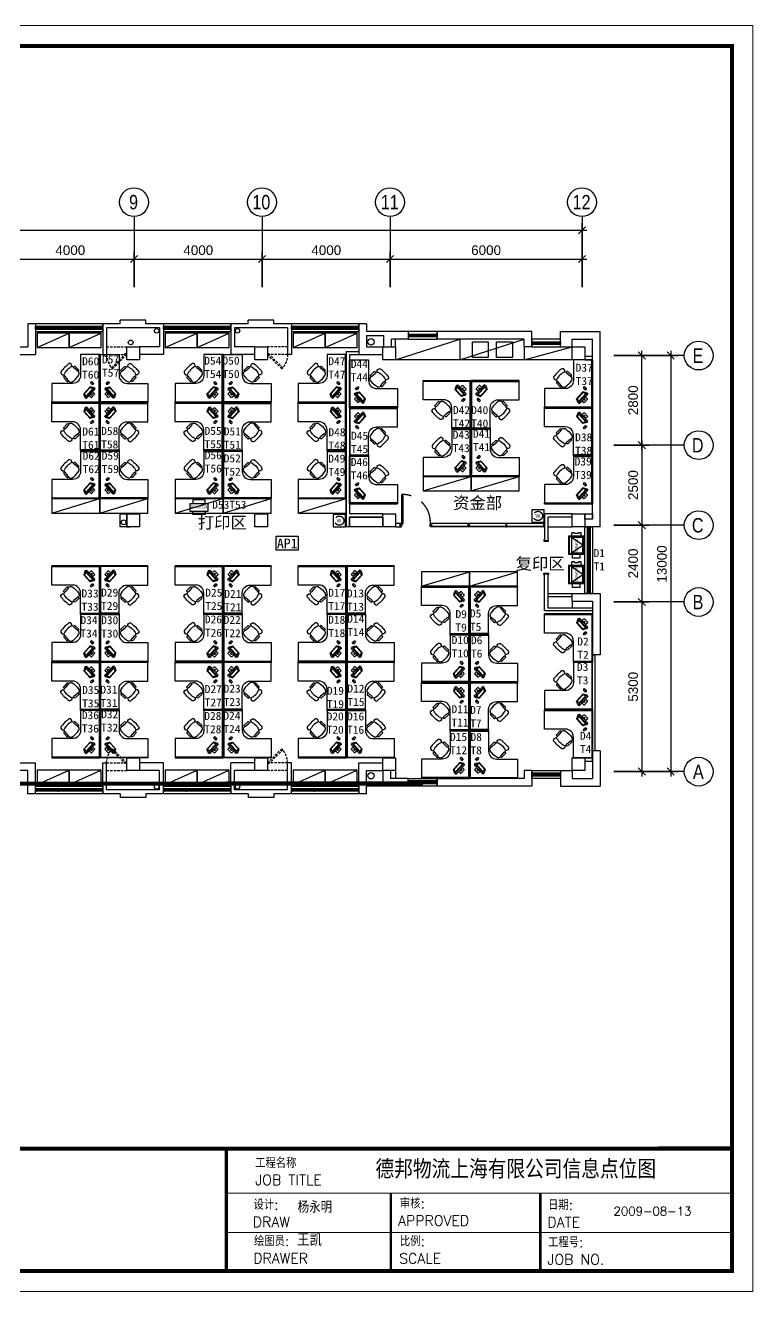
# Model space of a CAD drawing. Header units: millimetres. Extents: x 526420 to 928802, y 401925 to 509768.
# Drawn here: x 770379 to 793109, y 403321 to 442890 of the extents above; entities that cross this region are included whole.
import ezdxf
from ezdxf.enums import TextEntityAlignment as Align

# ---------------------------------------------------------------- set-up
doc = ezdxf.new("R2010")
doc.units = ezdxf.units.MM
doc.header["$LTSCALE"] = 3000
doc.header["$MEASUREMENT"] = 0
for name, pattern in [('CENTER', [2, 1.25, -0.25, 0.25, -0.25]), ('DASH', [0.35, 0.25, -0.1]), ('DASHED', [0.75, 0.5, -0.25]), ('DASHED2', [0.375, 0.25, -0.125]), ('HIDDEN', [0.375, 0.25, -0.125])]:
    doc.linetypes.add(name, pattern=pattern)
doc.layers.get('0').update_dxf_attribs({"linetype": 'CONTINUOUS'})
for name, color, linetype in [('A', 7, 'CONTINUOUS'), ('D-GJG', 7, 'CONTINUOUS'), ('D-WALL', 7, 'CONTINUOUS'), ('D-WINDOW', 7, 'CONTINUOUS'), ('P-DOOR', 7, 'CONTINUOUS'), ('P-FURNI-A', 7, 'CONTINUOUS'), ('P-FURNI-I', 7, 'CONTINUOUS'), ('P-TEXT', 7, 'CONTINUOUS'), ('P-WALL', 7, 'CONTINUOUS'), ('环控', 3, 'CONTINUOUS'), ('窗台线', 7, 'CONTINUOUS')]:
    doc.layers.add(name, color=color, linetype=linetype)
doc.styles.add('Arial', font='ARIAL.TTF')
doc.styles.get("Standard").update_dxf_attribs({"font": 'romans.shx', "width": 0.65, "bigfont": 'hzfs1.shx'})
doc.styles.add('TITLE', font='ARIAL.TTF')

# ---------------------------------------------------------------- blocks, each defined once
blk = doc.blocks.new('管道门')
at = {"layer": 'P-DOOR', "color": 8, "linetype": 'DASHED', "ltscale": 0.05}
for p, q in [((14040, 31492), (14670, 31492)), ((14040, 31252), (14670, 31252))]:
    blk.add_line(p, q, dxfattribs=at)
blk.add_lwpolyline([(14225, 30807), (14670, 31252), (14639, 31284), (14193, 30838)], close=True, dxfattribs=at)
blk.add_arc((14820, 31305), 782, 183.8755, 216.648, dxfattribs=at)
blk = doc.blocks.new('01')
at = {"layer": 'P-FURNI-I'}
for p, q in [((432934, 369923), (432939, 369761)), ((432977, 369943), (432978, 369937)), ((432977, 369943), (432978, 369937)), ((432986, 369927), (432999, 369766)), ((433392, 369927), (433379, 369766)), ((433401, 369943), (433400, 369937)), ((433443, 369923), (433439, 369761))]:
    blk.add_line(p, q, dxfattribs=at)
for centre, radius, start, end in [((433065, 369951), 88.6, 106.1087, 185), ((433189, 369430), 624, 76.275, 103.725), ((433312, 369951), 88.6, 355, 73.8913), ((432961, 369914), 27.9, 26.0431, 161.2838), ((432968, 369773), 31.7, 202.1564, 347.1337), ((433049, 369631), 76.4, 120.3927, 239.6073), ((433165, 369775), 177, 188.0952, 206.382), ((433189, 370167), 503, 249.209, 290.791), ((433329, 369631), 76.4, 300.3927, 59.6073), ((433210, 369775), 177, 333.7878, 352.6653), ((433410, 369773), 31.7, 192.8663, 337.8436), ((433417, 369914), 27.9, 18.7162, 153.9569), ((433189, 370937), 1384, 262.5907, 277.4093)]:
    blk.add_arc(centre, radius, start, end, dxfattribs=at)
blk = doc.blocks.new('fgh')
at = {"layer": 'P-FURNI-I', "color": 8}
for p, q in [((2881731, 1539677), (2881748, 1539717)), ((2881731, 1539677), (2882152, 1539677)), ((2881731, 1539677), (2881793, 1539557)), ((2881748, 1539717), (2882135, 1539717)), ((2881775, 1539657), (2882108, 1539657)), ((2881775, 1539657), (2881820, 1539569)), ((2882108, 1539657), (2882063, 1539569)), ((2882152, 1539677), (2882090, 1539557)), ((2882151, 1539677), (2882135, 1539717)), ((2881793, 1539557), (2882090, 1539557)), ((2881820, 1539569), (2882063, 1539569))]:
    blk.add_line(p, q, dxfattribs=at)
at = {"layer": 'P-FURNI-I', "color": 8, "linetype": 'ByBlock'}
for p, q in [((2881861, 1539717), (2881861, 1539805)), ((2881871, 1539815), (2882011, 1539815)), ((2881921, 1539717), (2881921, 1539766)), ((2881921, 1539766), (2881961, 1539766)), ((2881961, 1539717), (2881961, 1539766)), ((2882021, 1539717), (2882021, 1539805)), ((2881640, 1539536), (2881644, 1539564)), ((2881640, 1539536), (2881640, 1539516)), ((2881641, 1539504), (2881647, 1539481)), ((2881686, 1539573), (2881653, 1539573)), ((2881670, 1539573), (2881670, 1539533)), ((2881698, 1539504), (2881692, 1539481)), ((2881700, 1539536), (2881696, 1539564)), ((2881700, 1539536), (2881700, 1539516))]:
    blk.add_line(p, q, dxfattribs=at)
for centre, radius, start, end in [((2881871, 1539805), 10, 90, 180), ((2882011, 1539805), 10, 0, 90), ((2881670, 1539666), 133, 256.9768, 283.0232), ((2881690, 1539516), 50, 180, 194.3434), ((2881653, 1539563), 10, 90, 171.897), ((2881657, 1539483), 10, 194.3434, 270), ((2881670, 1539560), 88, 261.6292, 278.3708), ((2881682, 1539483), 10, 270, 345.6566), ((2881686, 1539563), 10, 8.103, 90), ((2881650, 1539516), 50, 345.6566, 0)]:
    blk.add_arc(centre, radius, start, end, dxfattribs=at)
blk = doc.blocks.new('A$C5CE27DA8')
at = {"layer": 'P-FURNI-I'}
for points in [[(1500, 6000), (1500, 4500), (900, 4500), (900, 5150, 0.414213), (650, 5400), (0, 5400), (0, 6000), (1500, 6000)], [(1500, 3000), (1500, 4500), (900, 4500), (900, 3850, -0.414213), (650, 3600), (0, 3600), (0, 3000), (1500, 3000)]]:
    blk.add_lwpolyline(points, format="xyb", close=True, dxfattribs=at)
at = {"layer": 'P-FURNI-I', "color": 8}
for points in [[(0, 6000), (0, 5975), (1500, 5975), (1500, 6000)], [(1475, 3000), (1500, 3000), (1500, 6000), (1475, 6000)], [(900, 4475), (900, 4525), (1475, 4525), (1475, 4475)], [(0, 3025), (0, 3000), (1500, 3000), (1500, 3025)]]:
    blk.add_lwpolyline(points, close=True, dxfattribs=at)
at = {"layer": 'P-FURNI-I', "color": 8, "xscale": -1, "rotation": 312.5296455919008}
blk.add_blockref('fgh', (814667, -3158865), dxfattribs=at)
at = {"layer": 'P-FURNI-I', "color": 6, "extrusion": (0, 0, -1), "zscale": -1, "rotation": 44.99999999999079}
blk.add_blockref('01', (-45398, -562724), dxfattribs=at)
at = {"layer": 'P-FURNI-I', "color": 6, "extrusion": (0, 0, -1), "xscale": -1, "zscale": -1, "rotation": 134.9999999999998}
blk.add_blockref('01', (-45398, 571724), dxfattribs=at)
at = {"layer": 'P-FURNI-I', "color": 8, "rotation": 227.4703544080915}
blk.add_blockref('fgh', (814667, 3167865), dxfattribs=at)
blk = doc.blocks.new('A$C05365A02')
at = {"layer": 'P-FURNI-I'}
blk.add_lwpolyline([(0, 0), (0, 1500), (600, 1500), (600, 850, 0.414213), (850, 600), (1500, 600), (1500, 0), (0, 0)], format="xyb", close=True, dxfattribs=at)
at = {"layer": 'P-FURNI-I', "color": 8}
for points in [[(25, 1500), (0, 1500), (0, 0), (25, 0)], [(1500, 0), (1500, 25), (0, 25), (0, 0)]]:
    blk.add_lwpolyline(points, close=True, dxfattribs=at)
at = {"layer": 'P-FURNI-I', "color": 6, "extrusion": (0, 0, -1), "zscale": -1, "rotation": 225}
blk.add_blockref('01', (43898, 568724), dxfattribs=at)
at = {"layer": 'P-FURNI-I', "color": 8, "xscale": -1, "rotation": 132.5296455918483}
blk.add_blockref('fgh', (-813167, 3164865), dxfattribs=at)
blk = doc.blocks.new('1000')
at = {"layer": 'P-FURNI-I', "ltscale": 100}
blk.add_line((28802, 29151), (29802, 29601), dxfattribs=at)
blk.add_lwpolyline([(28802, 29151), (29802, 29151), (29802, 29601), (28802, 29601)], close=True, dxfattribs=at)
blk = doc.blocks.new('1500')
at = {"layer": 'P-FURNI-I', "ltscale": 100}
blk.add_line((29562, 20821), (31062, 21271), dxfattribs=at)
blk.add_lwpolyline([(29562, 20821), (31062, 20821), (31062, 21271), (29562, 21271)], close=True, dxfattribs=at)
blk = doc.blocks.new('A$C30216808')
at = {"color": 8, "linetype": 'DASH'}
for p, q in [((-2.63, 1.19), (2.63, 1.19)), ((2.63, -1.19), (-2.63, -1.19))]:
    blk.add_line(p, q, dxfattribs=at)
at = {"color": 1, "linetype": 'DASH'}
for p, q in [((-2.63, -1.19), (-2.63, 1.19)), ((1.85, 2.32), (-1.85, 2.32)), ((-1.85, 2.32), (-1.85, 1.19)), ((1.85, 1.19), (1.85, 2.32)), ((2.63, 1.19), (2.63, -1.19)), ((-1.85, -2.07), (-1.85, -1.19)), ((1.85, -2.07), (-1.85, -2.07)), ((1.85, -1.19), (1.85, -2.07))]:
    blk.add_line(p, q, dxfattribs=at)
at = {"color": 1, "linetype": 'DASH', "style": 'Arial'}
blk.add_text('PRINTER', height=0.8, dxfattribs=at).set_placement((-2.47, -0.26))
blk = doc.blocks.new('日期')
at = {"layer": 'A', "linetype": 'ByBlock', "lineweight": 0}
blk.add_text('2009-08-13', height=268.1, dxfattribs=at).set_placement((577160, 406164))

msp = doc.modelspace()

# ---------------------------------------------------------------- linework, layer by layer
at = {"color": 0, "linetype": 'CENTER'}
for p, q in [((773776, 436913), (773776, 434713)), ((777776, 436913), (777776, 434713)), ((781776, 436913), (781776, 434713)), ((787776, 436913), (787776, 434713)), ((790973, 432571), (788773, 432571)), ((790973, 429771), (788773, 429771)), ((790973, 427271), (788773, 427271)), ((790973, 424871), (788773, 424871)), ((790973, 419571), (788773, 419571))]:
    msp.add_line(p, q, dxfattribs=at)
at = {"color": 0, "ltscale": 0.7}
for p, q in [((743626, 436488), (787926, 436488)), ((787776, 434713), (787776, 436713)), ((773776, 434713), (773776, 435813)), ((773776, 434713), (773776, 435813)), ((777776, 434713), (777776, 435813)), ((777776, 434713), (777776, 435813)), ((781776, 434713), (781776, 435813)), ((781776, 434713), (781776, 435813)), ((787776, 434713), (787776, 435813)), ((769626, 435588), (773926, 435588)), ((773626, 435588), (777926, 435588)), ((777626, 435588), (781926, 435588)), ((781626, 435588), (787926, 435588)), ((788773, 432571), (789873, 432571)), ((788773, 432571), (790773, 432571)), ((789648, 429621), (789648, 432721)), ((790548, 432721), (790548, 419421)), ((788773, 429771), (789873, 429771)), ((788773, 429771), (789873, 429771)), ((789648, 429921), (789648, 427121)), ((789648, 427421), (789648, 424721)), ((788773, 427271), (789873, 427271)), ((788773, 427271), (789873, 427271)), ((789648, 425021), (789648, 419421)), ((788773, 424871), (789873, 424871)), ((788773, 424871), (789873, 424871)), ((788773, 419571), (789873, 419571)), ((788773, 419571), (790773, 419571))]:
    msp.add_line(p, q, dxfattribs=at)
at = {"color": 0, "linetype": 'ByBlock'}
for p, q in [((789760, 432459), (789535, 432684)), ((790660, 432459), (790435, 432684)), ((789760, 429659), (789535, 429884)), ((789535, 429884), (789760, 429659)), ((789535, 427384), (789760, 427159)), ((789760, 427159), (789535, 427384)), ((789535, 424984), (789760, 424759)), ((789760, 424759), (789535, 424984)), ((789535, 419684), (789760, 419459)), ((790435, 419684), (790660, 419459))]:
    msp.add_line(p, q, dxfattribs=at)
at = {"color": 0, "linetype": 'DASH'}
for p, q in [((787453, 426925), (787453, 427036)), ((787539, 427036), (787453, 427036)), ((787539, 427011), (787539, 427036)), ((787662, 427011), (787539, 427011)), ((787748, 427036), (787662, 427036)), ((787662, 427036), (787662, 427011)), ((787748, 426925), (787748, 427036)), ((787353, 426925), (787353, 426365)), ((787836, 426925), (787353, 426925)), ((787370, 426907), (787370, 426383)), ((787819, 426907), (787370, 426907)), ((787805, 426645), (787443, 426883)), ((787443, 426883), (787443, 426407)), ((787805, 426883), (787443, 426883)), ((787443, 426407), (787805, 426645)), ((787805, 426407), (787805, 426883)), ((787819, 426383), (787819, 426907)), ((787836, 426365), (787836, 426925)), ((787353, 426365), (787836, 426365)), ((787370, 426383), (787819, 426383)), ((787443, 426407), (787805, 426407)), ((787476, 426236), (787476, 426365)), ((787719, 426236), (787476, 426236)), ((787719, 426236), (787719, 426365)), ((787353, 426012), (787353, 425452)), ((787836, 426012), (787353, 426012)), ((787370, 425994), (787370, 425470)), ((787819, 425994), (787370, 425994)), ((787805, 425732), (787443, 425970)), ((787443, 425970), (787443, 425494)), ((787805, 425970), (787443, 425970)), ((787453, 426012), (787453, 426123)), ((787539, 426123), (787453, 426123)), ((787539, 426098), (787539, 426123)), ((787662, 426098), (787539, 426098)), ((787748, 426123), (787662, 426123)), ((787662, 426123), (787662, 426098)), ((787748, 426012), (787748, 426123)), ((787805, 425494), (787805, 425970)), ((787819, 425470), (787819, 425994)), ((787836, 425452), (787836, 426012)), ((787353, 425452), (787836, 425452)), ((787370, 425470), (787819, 425470)), ((787443, 425494), (787805, 425732)), ((787443, 425494), (787805, 425494)), ((787476, 425323), (787476, 425452)), ((787719, 425323), (787719, 425452)), ((787719, 425323), (787476, 425323))]:
    msp.add_line(p, q, dxfattribs=at)
at = {"color": 0, "linetype": 'ByBlock', "const_width": 33.8}
for points in [[(787664, 436376), (787889, 436601)], [(773664, 435476), (773889, 435701)], [(773889, 435701), (773664, 435476)], [(777664, 435476), (777889, 435701)], [(777889, 435701), (777664, 435476)], [(781664, 435476), (781889, 435701)], [(781889, 435701), (781664, 435476)], [(787664, 435476), (787889, 435701)]]:
    msp.add_lwpolyline(points, dxfattribs=at)
at = {"color": 0, "ltscale": 5}
for centre in [(773776, 437363), (777776, 437363), (781776, 437363), (787776, 437363), (791423, 432571), (791423, 429771), (791423, 427271), (791423, 424871), (791423, 419571)]:
    msp.add_circle(centre, 450, dxfattribs=at)
at = {"color": 7, "ltscale": 0.7}
for centre, radius in [((774482, 433346), 70), ((777012, 433346), 70), ((781183, 433000), 100), ((781183, 419442), 100), ((774482, 419097), 70), ((777012, 419097), 70)]:
    msp.add_circle(centre, radius, dxfattribs=at)
at = {"layer": 'A', "linetype": 'ByBlock', "lineweight": 0}
for p, q in [((776664, 406396), (792465, 406396)), ((776664, 405170), (792465, 405170))]:
    msp.add_line(p, q, dxfattribs=at)
for points in [[(793109, 442890), (737686, 442890), (737686, 403321), (793109, 403321)], [(738330, 403965), (792465, 403965), (792465, 442246), (738330, 442246)]]:
    msp.add_lwpolyline(points, close=True, dxfattribs=at)
at = {"layer": 'A', "linetype": 'ByBlock', "lineweight": 0, "const_width": 129}
msp.add_lwpolyline([(738330, 403965), (792465, 403965), (792465, 442246), (738330, 442246)], close=True, dxfattribs=at)
at = {"layer": 'A', "linetype": 'ByBlock', "lineweight": 0}
for points, const_width in [([(751537, 419192), (782805, 419199)], 129), ([(761196, 407786), (792465, 407793)], 129), ([(776664, 407793), (776664, 403965)], 103), ([(781800, 403965), (781800, 406396)], 77.3), ([(786475, 403965), (786475, 406396)], 77.3)]:
    msp.add_lwpolyline(points, dxfattribs=dict(at, const_width=const_width))
at = {"layer": 'D-GJG', "color": 7, "ltscale": 2}
for points in [[(786607, 426811), (786587, 426811), (786587, 426771), (786652, 426771), (786652, 426771), (786682, 426771), (786682, 426771), (786727, 426771), (786727, 426811), (786707, 426811)], [(786607, 425731), (786587, 425731), (786587, 425771), (786652, 425771), (786652, 425771), (786682, 425771), (786682, 425771), (786727, 425771), (786727, 425731), (786707, 425731)]]:
    msp.add_lwpolyline(points, dxfattribs=at)
at = {"layer": 'D-WALL', "color": 7, "ltscale": 0.7}
for p, q in [((770457, 433561), (770457, 432841)), ((770697, 433561), (770457, 433561)), ((770697, 433561), (770697, 432601)), ((773347, 433561), (772797, 433561)), ((773037, 433561), (772797, 433561)), ((772797, 433561), (772797, 432601)), ((772917, 433441), (772917, 432601)), ((774577, 433441), (772917, 433441)), ((774697, 433561), (774147, 433561)), ((774697, 433561), (774457, 433561)), ((774577, 433441), (774577, 432841)), ((774697, 433561), (774697, 432601)), ((777347, 433561), (776797, 433561)), ((776797, 433561), (776797, 432601)), ((776917, 433441), (776917, 432841)), ((778577, 433441), (776917, 433441)), ((777347, 433561), (777347, 433681)), ((778147, 433681), (777347, 433681)), ((778147, 433561), (778147, 433681)), ((778697, 433561), (778147, 433561)), ((778577, 433441), (778577, 432601)), ((778697, 433561), (778697, 432601)), ((781037, 433561), (780797, 433561)), ((780797, 433561), (780797, 432601)), ((781037, 433561), (781037, 433321)), ((782347, 433321), (781037, 433321)), ((787107, 432841), (787107, 433321)), ((787107, 433321), (788347, 433321)), ((787107, 433321), (788347, 433321)), ((788347, 427221), (788347, 433321)), ((781037, 433201), (781037, 432841)), ((781037, 433201), (781587, 433201)), ((781587, 432841), (781587, 433201)), ((782347, 433081), (781827, 433081)), ((781827, 432841), (781827, 433081)), ((781947, 432841), (781947, 433081)), ((785967, 433081), (783247, 433081)), ((785967, 432841), (785967, 433081)), ((787467, 433081), (788107, 433081)), ((787467, 432841), (787467, 433081)), ((788107, 427461), (788107, 433081)), ((769147, 432841), (770457, 432841)), ((769947, 432601), (770697, 432601)), ((772797, 432601), (772917, 432601)), ((774689, 432601), (773939, 432601)), ((774577, 432841), (773947, 432841)), ((777547, 432601), (776797, 432601)), ((777547, 432841), (776917, 432841)), ((778697, 432601), (778577, 432601)), ((780407, 432701), (780797, 432701)), ((780407, 432701), (780407, 427221)), ((780507, 432601), (781547, 432601)), ((780507, 432601), (780507, 427621)), ((781037, 432841), (781587, 432841)), ((786207, 432841), (785967, 432841)), ((787107, 432841), (787467, 432841)), ((787867, 432441), (788107, 432441)), ((781547, 427621), (780507, 427621)), ((780507, 427521), (780507, 427221)), ((781547, 427521), (780507, 427521)), ((787467, 427621), (786607, 427621)), ((787467, 427621), (786607, 427621)), ((786607, 427621), (786607, 426791)), ((787467, 427521), (786707, 427521)), ((786707, 427521), (786707, 426791)), ((787867, 427621), (788107, 427621)), ((788107, 427461), (787867, 427461)), ((780507, 427221), (780407, 427221)), ((788347, 427221), (787867, 427221)), ((786607, 426791), (786707, 426791)), ((787467, 425141), (788347, 425141)), ((788347, 425141), (788347, 423221)), ((787467, 424901), (788107, 424901)), ((788107, 424901), (788107, 423222)), ((788107, 423222), (788107, 423221)), ((788347, 423221), (788107, 423221)), ((769947, 419841), (770697, 419841)), ((770697, 418881), (770697, 419841)), ((772797, 419841), (772917, 419841)), ((772797, 418881), (772797, 419841)), ((772917, 419001), (772917, 419841)), ((774697, 419841), (773947, 419841)), ((774697, 419841), (774577, 419841)), ((774697, 418881), (774697, 419841)), ((777547, 419841), (776797, 419841)), ((776797, 418881), (776797, 419841)), ((778697, 419841), (778577, 419841)), ((778577, 419001), (778577, 419841)), ((778697, 418881), (778697, 419841)), ((780797, 418881), (780797, 419841)), ((780797, 419841), (781547, 419841)), ((787867, 420001), (788107, 420001)), ((788107, 420222), (788107, 420221)), ((788107, 420222), (788107, 419361)), ((788347, 420221), (788107, 420221)), ((788347, 420221), (788347, 419121)), ((770457, 419601), (768947, 419601)), ((770457, 418881), (770457, 419601)), ((774577, 419601), (773947, 419601)), ((774577, 419001), (774577, 419601)), ((777547, 419601), (776917, 419601)), ((776917, 419001), (776917, 419601)), ((781037, 419241), (781037, 419601)), ((781037, 419601), (781547, 419601)), ((781547, 419601), (781547, 419241)), ((781787, 419602), (781787, 419601)), ((781787, 419601), (781787, 419361)), ((781947, 419601), (781947, 419361)), ((786207, 419601), (785967, 419601)), ((785967, 419601), (785967, 419361)), ((786207, 419601), (786207, 419121)), ((787107, 419601), (787467, 419601)), ((787107, 419601), (787107, 419121)), ((787467, 419601), (787467, 419361)), ((781037, 419241), (781547, 419241)), ((781037, 418881), (781037, 419121)), ((782347, 419121), (781037, 419121)), ((782347, 419361), (781787, 419361)), ((782347, 419121), (782347, 419361)), ((785967, 419361), (783247, 419361)), ((783247, 419121), (783247, 419361)), ((786207, 419121), (783247, 419121)), ((787107, 419121), (788347, 419121)), ((787467, 419361), (788107, 419361)), ((770697, 418881), (770457, 418881)), ((773037, 418881), (772797, 418881)), ((773347, 418881), (772797, 418881)), ((774577, 419001), (772917, 419001)), ((773347, 418881), (773347, 418761)), ((774147, 418761), (773347, 418761)), ((774147, 418881), (774147, 418761)), ((774697, 418881), (774147, 418881)), ((774697, 418881), (774457, 418881)), ((777347, 418881), (776797, 418881)), ((778577, 419001), (776917, 419001)), ((777347, 418881), (777347, 418761)), ((778147, 418761), (777347, 418761)), ((778147, 418881), (778147, 418761)), ((778697, 418881), (778147, 418881)), ((781037, 418881), (780797, 418881))]:
    msp.add_line(p, q, dxfattribs=at)
at = {"layer": 'D-WALL', "color": 0, "ltscale": 0.7}
for p, q in [((774147, 433681), (773347, 433681)), ((773347, 433561), (773347, 433681)), ((774147, 433561), (774147, 433681)), ((782347, 433321), (782347, 433081)), ((786207, 433321), (783247, 433321)), ((783247, 433321), (783247, 433081)), ((786207, 432841), (786207, 433321))]:
    msp.add_line(p, q, dxfattribs=at)
at = {"layer": 'D-WALL', "color": 7, "ltscale": 100}
msp.add_line((773547, 427221), (773647, 427221), dxfattribs=at)
for points in [[(773547, 432841), (773947, 432841), (773947, 432441), (773547, 432441)], [(777547, 432841), (777947, 432841), (777947, 432441), (777547, 432441)], [(781547, 432841), (781947, 432841), (781947, 432441), (781547, 432441)], [(787467, 432841), (787867, 432841), (787867, 432441), (787467, 432441)], [(773547, 427621), (773947, 427621), (773947, 427221), (773547, 427221)], [(777547, 427621), (777947, 427621), (777947, 427221), (777547, 427221)], [(781547, 427621), (781947, 427621), (781947, 427221), (781547, 427221)], [(787467, 427621), (787867, 427621), (787867, 427221), (787467, 427221)], [(773547, 420001), (773947, 420001), (773947, 419601), (773547, 419601)], [(777547, 420001), (777947, 420001), (777947, 419601), (777547, 419601)], [(781547, 420001), (781947, 420001), (781947, 419601), (781547, 419601)], [(787467, 420001), (787867, 420001), (787867, 419601), (787467, 419601)]]:
    msp.add_lwpolyline(points, close=True, dxfattribs=at)
at = {"layer": 'D-WALL', "color": 7, "ltscale": 0.7}
for points in [[(773547, 427221), (773347, 427221), (773347, 427621), (773547, 427621)], [(788107, 423222), (788177, 423222), (788177, 420221), (788107, 420221)]]:
    msp.add_lwpolyline(points, close=True, dxfattribs=at)
at = {"layer": 'D-WALL', "color": 7, "ltscale": 100}
msp.add_lwpolyline([(781947, 427221), (782097, 427221), (782097, 427329), (781947, 427329)], dxfattribs=at)
at = {"layer": 'D-WALL', "color": 7, "ltscale": 0.7}
for points in [[(788107, 424591), (786607, 424591), (786607, 425751), (786707, 425751), (786707, 424691), (788107, 424691)], [(787467, 424901), (787467, 425141)]]:
    msp.add_lwpolyline(points, dxfattribs=at)
msp.add_circle((773452, 427361), 75, dxfattribs=at)
at = {"layer": 'D-WINDOW', "color": 7, "ltscale": 0.7}
msp.add_line((772797, 433561), (770697, 433561), dxfattribs=at)
at = {"layer": 'D-WINDOW', "color": 0, "ltscale": 0.7}
for p, q in [((776797, 433561), (774697, 433561)), ((780797, 433561), (778697, 433561)), ((783247, 433321), (782347, 433321)), ((787107, 433081), (786207, 433081)), ((786227, 433001), (786207, 433001)), ((786207, 433001), (786207, 432921)), ((786207, 432921), (786227, 432921)), ((786227, 432921), (786227, 433001)), ((786227, 433001), (787087, 433001)), ((786227, 432921), (786227, 433001)), ((786267, 432986), (786227, 432986)), ((786227, 432986), (786227, 432936)), ((786227, 432936), (786267, 432936)), ((787087, 432921), (786227, 432921)), ((786267, 432936), (786267, 432986)), ((786267, 432986), (787047, 432986)), ((786267, 432936), (786267, 432986)), ((786267, 432969), (787047, 432969)), ((786267, 432954), (786267, 432969)), ((787047, 432954), (786267, 432954)), ((787047, 432936), (786267, 432936)), ((787047, 432936), (787047, 432986)), ((787047, 432986), (787087, 432986)), ((787047, 432986), (787047, 432936)), ((787047, 432969), (787047, 432954)), ((787087, 432936), (787047, 432936)), ((787087, 432921), (787087, 433001)), ((787087, 433001), (787107, 433001)), ((787087, 433001), (787087, 432921)), ((787087, 432986), (787087, 432936)), ((787107, 432921), (787087, 432921)), ((787107, 433001), (787107, 432921)), ((787947, 427221), (787947, 427201)), ((788027, 427221), (787947, 427221)), ((787947, 427201), (788027, 427201)), ((787979, 426621), (787979, 427201)), ((787979, 427201), (787994, 427201)), ((787994, 427201), (787994, 426621)), ((788027, 427201), (788027, 427221)), ((788107, 427221), (788107, 425141)), ((787947, 426621), (787947, 426601)), ((788027, 426621), (787947, 426621)), ((787947, 426601), (788027, 426601)), ((787962, 426601), (787962, 426561)), ((788012, 426601), (787962, 426601)), ((787962, 426561), (788012, 426561)), ((787962, 425801), (787962, 426561)), ((787962, 426561), (788012, 426561)), ((787994, 426621), (787979, 426621)), ((787979, 425801), (787979, 426561)), ((787979, 426561), (787994, 426561)), ((787994, 426561), (787994, 425801)), ((788012, 426561), (788012, 426601)), ((788012, 426561), (788012, 425801)), ((788027, 426601), (788027, 426621)), ((788012, 425801), (787962, 425801)), ((787962, 425801), (787962, 425761)), ((788012, 425801), (787962, 425801)), ((787994, 425801), (787979, 425801)), ((788012, 425761), (788012, 425801)), ((787947, 425741), (787947, 425761)), ((787947, 425761), (788027, 425761)), ((788027, 425741), (787947, 425741)), ((787962, 425761), (788012, 425761)), ((787979, 425161), (787979, 425741)), ((787994, 425741), (787994, 425161)), ((788027, 425761), (788027, 425741)), ((787947, 425141), (787947, 425161)), ((787947, 425161), (788027, 425161)), ((788027, 425141), (787947, 425141)), ((788027, 425161), (788027, 425141)), ((786207, 419521), (786227, 419521)), ((786207, 419441), (786207, 419521)), ((786227, 419441), (786207, 419441)), ((786227, 419521), (786227, 419441)), ((787087, 419521), (786227, 419521)), ((786227, 419521), (786227, 419441)), ((786227, 419506), (786267, 419506)), ((786227, 419456), (786227, 419506)), ((786267, 419456), (786227, 419456)), ((786227, 419441), (787087, 419441)), ((786267, 419506), (786267, 419456)), ((787047, 419506), (786267, 419506)), ((786267, 419506), (786267, 419456)), ((787047, 419489), (786267, 419489)), ((786267, 419489), (786267, 419474)), ((786267, 419474), (787047, 419474)), ((786267, 419456), (787047, 419456)), ((787087, 419506), (787047, 419506)), ((787047, 419506), (787047, 419456)), ((787047, 419456), (787047, 419506)), ((787047, 419474), (787047, 419489)), ((787047, 419456), (787087, 419456)), ((787107, 419521), (787087, 419521)), ((787087, 419521), (787087, 419441)), ((787087, 419441), (787087, 419521)), ((787087, 419456), (787087, 419506)), ((787087, 419441), (787107, 419441)), ((787107, 419441), (787107, 419521)), ((778717, 419041), (778697, 419041)), ((778697, 419041), (778697, 418961)), ((778717, 418961), (778717, 419041)), ((782347, 419281), (782367, 419281)), ((782347, 419201), (782347, 419281)), ((782367, 419201), (782347, 419201)), ((783247, 419121), (782347, 419121)), ((782367, 419281), (782367, 419201)), ((783227, 419281), (782367, 419281)), ((782367, 419281), (782367, 419201)), ((782367, 419266), (782407, 419266)), ((782367, 419216), (782367, 419266)), ((782407, 419216), (782367, 419216)), ((782367, 419201), (783227, 419201)), ((782407, 419266), (782407, 419216)), ((783187, 419266), (782407, 419266)), ((782407, 419266), (782407, 419216)), ((783187, 419249), (782407, 419249)), ((782407, 419249), (782407, 419234)), ((782407, 419234), (783187, 419234)), ((782407, 419216), (783187, 419216)), ((783227, 419266), (783187, 419266)), ((783187, 419266), (783187, 419216)), ((783187, 419216), (783187, 419266)), ((783187, 419234), (783187, 419249)), ((783187, 419216), (783227, 419216)), ((783247, 419281), (783227, 419281)), ((783227, 419281), (783227, 419201)), ((783227, 419201), (783227, 419281)), ((783227, 419216), (783227, 419266)), ((783227, 419201), (783247, 419201)), ((783247, 419201), (783247, 419281)), ((787107, 419361), (786207, 419361)), ((772797, 418881), (770697, 418881)), ((772142, 419009), (772737, 419009)), ((772142, 418994), (772142, 419009)), ((772737, 418994), (772142, 418994)), ((772737, 419009), (772737, 418994)), ((776797, 418881), (774697, 418881)), ((778697, 418961), (778717, 418961)), ((780797, 418881), (778697, 418881)), ((778757, 419026), (778717, 419026)), ((778717, 419026), (778717, 418976)), ((778717, 418976), (778757, 418976)), ((778757, 418976), (778757, 419026)), ((778757, 419026), (779352, 419026)), ((778757, 418976), (778757, 419026)), ((779352, 418976), (778757, 418976)), ((779352, 419026), (779352, 418976))]:
    msp.add_line(p, q, dxfattribs=at)
at = {"layer": 'D-WINDOW', "color": 6, "ltscale": 0.7}
for p, q in [((787979, 425741), (787994, 425741)), ((787994, 425161), (787979, 425161))]:
    msp.add_line(p, q, dxfattribs=at)
at = {"layer": 'D-WINDOW', "color": 7, "ltscale": 0.7}
for points in [[(770697, 433481), (770717, 433481), (770717, 433401), (770697, 433401)], [(770717, 433401), (772777, 433401), (772777, 433481), (770717, 433481)], [(770717, 433466), (770757, 433466), (770757, 433416), (770717, 433416)], [(770757, 433416), (771352, 433416), (771352, 433466), (770757, 433466)], [(770757, 433434), (771352, 433434), (771352, 433449), (770757, 433449)], [(771352, 433466), (771392, 433466), (771392, 433416), (771352, 433416)], [(771392, 433481), (771412, 433481), (771412, 433401), (771392, 433401)], [(771412, 433434), (772082, 433434), (772082, 433449), (771412, 433449)], [(772102, 433481), (772082, 433481), (772082, 433401), (772102, 433401)], [(772102, 433466), (772142, 433466), (772142, 433416), (772102, 433416)], [(772142, 433416), (772737, 433416), (772737, 433466), (772142, 433466)], [(772142, 433434), (772737, 433434), (772737, 433449), (772142, 433449)], [(772737, 433466), (772777, 433466), (772777, 433416), (772737, 433416)], [(772797, 433481), (772777, 433481), (772777, 433401), (772797, 433401)]]:
    msp.add_lwpolyline(points, close=True, dxfattribs=at)
at = {"layer": 'D-WINDOW', "color": 0, "ltscale": 0.7}
for points in [[(774697, 433481), (774717, 433481), (774717, 433401), (774697, 433401)], [(774717, 433401), (776777, 433401), (776777, 433481), (774717, 433481)], [(774717, 433466), (774757, 433466), (774757, 433416), (774717, 433416)], [(774757, 433416), (775352, 433416), (775352, 433466), (774757, 433466)], [(774757, 433434), (775352, 433434), (775352, 433449), (774757, 433449)], [(775352, 433466), (775392, 433466), (775392, 433416), (775352, 433416)], [(775392, 433481), (775412, 433481), (775412, 433401), (775392, 433401)], [(775412, 433434), (776082, 433434), (776082, 433449), (775412, 433449)], [(776102, 433481), (776082, 433481), (776082, 433401), (776102, 433401)], [(776102, 433466), (776142, 433466), (776142, 433416), (776102, 433416)], [(776142, 433416), (776737, 433416), (776737, 433466), (776142, 433466)], [(776142, 433434), (776737, 433434), (776737, 433449), (776142, 433449)], [(776737, 433466), (776777, 433466), (776777, 433416), (776737, 433416)], [(776797, 433481), (776777, 433481), (776777, 433401), (776797, 433401)], [(778697, 433481), (778717, 433481), (778717, 433401), (778697, 433401)], [(778717, 433401), (780777, 433401), (780777, 433481), (778717, 433481)], [(778717, 433466), (778757, 433466), (778757, 433416), (778717, 433416)], [(778757, 433416), (779352, 433416), (779352, 433466), (778757, 433466)], [(778757, 433434), (779352, 433434), (779352, 433449), (778757, 433449)], [(779352, 433466), (779392, 433466), (779392, 433416), (779352, 433416)], [(779392, 433481), (779412, 433481), (779412, 433401), (779392, 433401)], [(779412, 433434), (780082, 433434), (780082, 433449), (779412, 433449)], [(780102, 433481), (780082, 433481), (780082, 433401), (780102, 433401)], [(780102, 433466), (780142, 433466), (780142, 433416), (780102, 433416)], [(780142, 433416), (780737, 433416), (780737, 433466), (780142, 433466)], [(780142, 433434), (780737, 433434), (780737, 433449), (780142, 433449)], [(780737, 433466), (780777, 433466), (780777, 433416), (780737, 433416)], [(780797, 433481), (780777, 433481), (780777, 433401), (780797, 433401)], [(782347, 433161), (782367, 433161), (782367, 433241), (782347, 433241)], [(782367, 433241), (783227, 433241), (783227, 433161), (782367, 433161)], [(782367, 433176), (782407, 433176), (782407, 433226), (782367, 433226)], [(782407, 433226), (783187, 433226), (783187, 433176), (782407, 433176)], [(782407, 433209), (783187, 433209), (783187, 433194), (782407, 433194)], [(783227, 433176), (783187, 433176), (783187, 433226), (783227, 433226)], [(783247, 433161), (783227, 433161), (783227, 433241), (783247, 433241)], [(788027, 427201), (788027, 425161), (787947, 425161), (787947, 427201)], [(770697, 418961), (770717, 418961), (770717, 419041), (770697, 419041)], [(770717, 419041), (772777, 419041), (772777, 418961), (770717, 418961)], [(771392, 418961), (771412, 418961), (771412, 419041), (771392, 419041)], [(772102, 418961), (772082, 418961), (772082, 419041), (772102, 419041)], [(772797, 418961), (772777, 418961), (772777, 419041), (772797, 419041)], [(774697, 418961), (774717, 418961), (774717, 419041), (774697, 419041)], [(774717, 419041), (776777, 419041), (776777, 418961), (774717, 418961)], [(775392, 418961), (775412, 418961), (775412, 419041), (775392, 419041)], [(776102, 418961), (776082, 418961), (776082, 419041), (776102, 419041)], [(776797, 418961), (776777, 418961), (776777, 419041), (776797, 419041)], [(778717, 419041), (780777, 419041), (780777, 418961), (778717, 418961)], [(779392, 418961), (779412, 418961), (779412, 419041), (779392, 419041)], [(780102, 418961), (780082, 418961), (780082, 419041), (780102, 419041)], [(780797, 418961), (780777, 418961), (780777, 419041), (780797, 419041)], [(770717, 418976), (770757, 418976), (770757, 419026), (770717, 419026)], [(770757, 419026), (771352, 419026), (771352, 418976), (770757, 418976)], [(770757, 419009), (771352, 419009), (771352, 418994), (770757, 418994)], [(771352, 418976), (771392, 418976), (771392, 419026), (771352, 419026)], [(771412, 419009), (772082, 419009), (772082, 418994), (771412, 418994)], [(772102, 418976), (772142, 418976), (772142, 419026), (772102, 419026)], [(772142, 419026), (772737, 419026), (772737, 418976), (772142, 418976)], [(772737, 418976), (772777, 418976), (772777, 419026), (772737, 419026)], [(774717, 418976), (774757, 418976), (774757, 419026), (774717, 419026)], [(774757, 419026), (775352, 419026), (775352, 418976), (774757, 418976)], [(774757, 419009), (775352, 419009), (775352, 418994), (774757, 418994)], [(775352, 418976), (775392, 418976), (775392, 419026), (775352, 419026)], [(775412, 419009), (776082, 419009), (776082, 418994), (775412, 418994)], [(776102, 418976), (776142, 418976), (776142, 419026), (776102, 419026)], [(776142, 419026), (776737, 419026), (776737, 418976), (776142, 418976)], [(776142, 419009), (776737, 419009), (776737, 418994), (776142, 418994)], [(776737, 418976), (776777, 418976), (776777, 419026), (776737, 419026)], [(778757, 419009), (779352, 419009), (779352, 418994), (778757, 418994)], [(779352, 418976), (779392, 418976), (779392, 419026), (779352, 419026)], [(779412, 419009), (780082, 419009), (780082, 418994), (779412, 418994)], [(780102, 418976), (780142, 418976), (780142, 419026), (780102, 419026)], [(780142, 419026), (780737, 419026), (780737, 418976), (780142, 418976)], [(780142, 419009), (780737, 419009), (780737, 418994), (780142, 418994)], [(780737, 418976), (780777, 418976), (780777, 419026), (780737, 419026)]]:
    msp.add_lwpolyline(points, close=True, dxfattribs=at)
at = {"layer": 'P-DOOR', "color": 6}
for p, q in [((782182, 428229), (782137, 428229)), ((782137, 427329), (782182, 427329))]:
    msp.add_line(p, q, dxfattribs=at)
at = {"layer": 'P-DOOR', "color": 0}
for p, q in [((782137, 428229), (782137, 427329)), ((782182, 427329), (782182, 428229))]:
    msp.add_line(p, q, dxfattribs=at)
at = {"layer": 'P-DOOR', "color": 0, "linetype": 'DASHED2'}
msp.add_arc((782168, 427361), 869, 357.9173, 92.0827, dxfattribs=at)
at = {"layer": 'P-FURNI-A', "color": 7, "ltscale": 100}
for p, q in [((786707, 427221), (787467, 427221)), ((787467, 424901), (787467, 424691))]:
    msp.add_line(p, q, dxfattribs=at)
at = {"layer": 'P-FURNI-A', "color": 7, "linetype": 'DASHED2', "ltscale": 10}
msp.add_line((786707, 425041), (787467, 425041), dxfattribs=at)
at = {"layer": 'P-FURNI-A', "color": 7, "ltscale": 100}
for points in [[(787867, 432441), (788107, 432441), (788107, 432541), (787867, 432541)], [(781547, 427221), (780507, 427221), (780507, 427521), (781547, 427521)], [(787867, 427621), (788107, 427621), (788107, 427461), (787867, 427461)], [(787867, 419901), (788107, 419901), (788107, 420001), (787867, 420001)]]:
    msp.add_lwpolyline(points, close=True, dxfattribs=at)
at = {"layer": 'P-FURNI-I', "color": 7, "ltscale": 100}
for p, q in [((781947, 432441), (783957, 433081)), ((783957, 433081), (783957, 432441)), ((783957, 432441), (785967, 433081)), ((785967, 432841), (785967, 432441)), ((785967, 432441), (787467, 432841)), ((787467, 432441), (781947, 432441)), ((772707, 422401), (772707, 425309)), ((786707, 425141), (787467, 425141))]:
    msp.add_line(p, q, dxfattribs=at)
at = {"layer": 'P-FURNI-I', "color": 0, "linetype": 'DASH'}
for p, q in [((786592, 427754), (786208, 427754)), ((786208, 427754), (786208, 427370)), ((786592, 427370), (786592, 427754)), ((786208, 427370), (786592, 427370))]:
    msp.add_line(p, q, dxfattribs=at)
at = {"layer": 'P-FURNI-I', "color": 7, "linetype": 'DASH'}
for p, q in [((780380, 427605), (779996, 427605)), ((779996, 427605), (779996, 427221)), ((780380, 427221), (780380, 427605)), ((779996, 427221), (780380, 427221))]:
    msp.add_line(p, q, dxfattribs=at)
at = {"layer": 'P-FURNI-I', "color": 7, "linetype": 'DASHED2', "ltscale": 20}
for points in [[(784350, 433004), (784847, 433004), (784847, 432515), (784350, 432515)], [(785105, 433004), (785602, 433004), (785602, 432515), (785105, 432515)]]:
    msp.add_lwpolyline(points, close=True, dxfattribs=at)
at = {"layer": 'P-FURNI-I', "color": 7, "ltscale": 0.7}
msp.add_circle((773672, 432981), 75, dxfattribs=at)
at = {"layer": 'P-FURNI-I', "color": 7, "linetype": 'HIDDEN', "ltscale": 0.5}
msp.add_circle((780188, 427413), 144, dxfattribs=at)
at = {"layer": 'P-FURNI-I', "color": 8, "linetype": 'HIDDEN', "ltscale": 0.5}
msp.add_circle((786400, 427562), 144, dxfattribs=at)
at = {"layer": 'P-WALL', "color": 7, "ltscale": 2}
for p, q in [((786567, 427329), (783077, 427329)), ((784220, 427323), (783077, 427323)), ((784220, 427227), (783077, 427227)), ((786567, 427221), (783077, 427221)), ((785394, 427323), (784250, 427323)), ((785394, 427227), (784250, 427227)), ((786567, 427323), (785424, 427323)), ((786567, 427227), (785424, 427227))]:
    msp.add_line(p, q, dxfattribs=at)
for points in [[(782097, 427269), (782097, 427221), (782137, 427221), (782137, 427260), (782152, 427260), (782152, 427290), (782137, 427290), (782137, 427329), (782097, 427329), (782097, 427281), (782097, 427281), (782097, 427269), (782097, 427269)], [(783077, 427269), (783077, 427221), (783037, 427221), (783037, 427260), (783022, 427260), (783022, 427290), (783037, 427290), (783037, 427329), (783077, 427329), (783077, 427281), (783077, 427281), (783077, 427269), (783077, 427269)]]:
    msp.add_lwpolyline(points, dxfattribs=at)
for points in [[(784250, 427329), (784250, 427221), (784220, 427221), (784220, 427329)], [(785394, 427329), (785394, 427221), (785424, 427221), (785424, 427329)], [(786567, 427329), (786567, 427221), (786607, 427221), (786607, 427329)]]:
    msp.add_lwpolyline(points, close=True, dxfattribs=at)
at = {"layer": '环控', "color": 6, "ltscale": 0.7}
msp.add_lwpolyline([(778217, 426932), (778904, 426932), (778904, 426494), (778217, 426494)], close=True, dxfattribs=at)
at = {"layer": '窗台线', "color": 7, "ltscale": 0.7}
for p, q in [((770697, 433561), (770697, 433321)), ((770697, 433321), (772797, 433321)), ((772797, 433321), (772797, 433561))]:
    msp.add_line(p, q, dxfattribs=at)
at = {"layer": '窗台线', "color": 0, "ltscale": 0.7}
for p, q in [((774697, 433561), (774697, 433321)), ((774697, 433321), (776797, 433321)), ((776797, 433321), (776797, 433561)), ((778697, 433561), (778697, 433321)), ((778697, 433321), (780797, 433321)), ((780797, 433321), (780797, 433561)), ((782347, 433321), (782347, 433081)), ((783247, 433081), (783247, 433321)), ((782347, 433081), (783247, 433081)), ((786207, 433081), (786207, 432841)), ((787107, 432841), (787107, 433081)), ((786207, 432841), (787107, 432841)), ((787867, 425141), (787867, 427221)), ((787867, 427221), (788107, 427221)), ((788107, 425141), (787867, 425141)), ((786207, 419601), (787107, 419601)), ((786207, 419361), (786207, 419601)), ((787107, 419601), (787107, 419361)), ((770697, 419121), (772797, 419121)), ((770697, 418881), (770697, 419121)), ((772797, 419121), (772797, 418881)), ((774697, 419121), (776797, 419121)), ((774697, 418881), (774697, 419121)), ((776797, 419121), (776797, 418881)), ((778697, 419121), (780797, 419121)), ((778697, 418881), (778697, 419121)), ((780797, 419121), (780797, 418881)), ((782347, 419361), (783247, 419361)), ((782347, 419121), (782347, 419361)), ((783247, 419361), (783247, 419121))]:
    msp.add_line(p, q, dxfattribs=at)

# ---------------------------------------------------------------- block references
at = {"layer": 'P-DOOR', "color": 7}
msp.add_blockref('管道门', (758876, 401349), dxfattribs=at)
at = {"layer": 'P-DOOR', "color": 7, "xscale": -1}
msp.add_blockref('管道门', (792617, 401349), dxfattribs=at)
at = {"layer": 'P-DOOR', "color": 7, "xscale": -1, "rotation": 180}
msp.add_blockref('管道门', (758876, 451093), dxfattribs=at)
at = {"layer": 'P-DOOR', "color": 7, "rotation": 180}
msp.add_blockref('管道门', (792617, 451093), dxfattribs=at)
at = {"layer": 'P-FURNI-I', "color": 7}
for name, p in [('1000', (741945, 403670)), ('1000', (742945, 403670)), ('1000', (745945, 403670)), ('1000', (746945, 403670)), ('1000', (749945, 403670)), ('1000', (750945, 403670)), ('1500', (753245, 407520)), ('1500', (754745, 407520)), ('1500', (741645, 406830)), ('1500', (743145, 406830)), ('1500', (745495, 406830)), ('1500', (746995, 406830)), ('1500', (749345, 406830)), ('1500', (753195, 404540)), ('1500', (754695, 404540)), ('1000', (741945, 390020)), ('1000', (742945, 390020)), ('1000', (745945, 390020)), ('1000', (746945, 390020)), ('1000', (749945, 390020)), ('1000', (749945, 390020)), ('1000', (750945, 390020)), ('1000', (750945, 390020))]:
    msp.add_blockref(name, p, dxfattribs=at)
at = {"layer": 'P-FURNI-I', "color": 7, "ltscale": 100, "xscale": -1}
for p in [(772707, 431101), (776557, 431101), (780407, 431101), (788107, 430941)]:
    msp.add_blockref('A$C05365A02', p, dxfattribs=at)
at = {"layer": 'P-FURNI-I', "color": 7, "ltscale": 100}
for p in [(772707, 431101), (776557, 431101), (780507, 430941)]:
    msp.add_blockref('A$C05365A02', p, dxfattribs=at)
at = {"layer": 'P-FURNI-I', "color": 7, "ltscale": 0.7, "xscale": -1, "rotation": 180}
for p in [(782807, 434791), (771207, 434101), (775057, 434101), (778907, 434101), (786607, 433941)]:
    msp.add_blockref('A$C5CE27DA8', p, dxfattribs=at)
at = {"layer": 'P-FURNI-I', "color": 7, "ltscale": 0.7, "rotation": 180}
for p in [(785807, 434791), (774207, 434101), (778057, 434101), (782007, 433941)]:
    msp.add_blockref('A$C5CE27DA8', p, dxfattribs=at)
at = {"layer": 'P-FURNI-I', "color": 7, "ltscale": 100, "xscale": 105, "yscale": 105, "zscale": 105}
msp.add_blockref('A$C30216808', (775807, 427823), dxfattribs=at)
at = {"layer": 'P-FURNI-I', "color": 7, "ltscale": 0.7}
for p in [(771207, 420001), (775057, 420001), (778907, 420001), (782757, 419361), (786607, 418501), (771207, 417001), (775057, 417001), (778907, 417001), (782757, 416361)]:
    msp.add_blockref('A$C5CE27DA8', p, dxfattribs=at)
at = {"layer": 'P-FURNI-I', "color": 7, "ltscale": 0.7, "xscale": -1}
for p in [(774207, 420001), (778057, 420001), (781907, 420001), (785757, 419361), (774207, 417001), (778057, 417001), (781907, 417001), (785757, 416361)]:
    msp.add_blockref('A$C5CE27DA8', p, dxfattribs=at)
at = {"layer": 'P-FURNI-I', "color": 7, "ltscale": 100, "rotation": 180}
msp.add_blockref('A$C05365A02', (788107, 421501), dxfattribs=at)
at = {"layer": '环控', "color": 4}
msp.add_blockref('日期', (211600, -461), dxfattribs=at)

# ---------------------------------------------------------------- texts
at = {"color": 0, "style": 'Arial', "width": 0.8}
for s, p in [('9', (773621, 437140)), ('10', (777475, 437140)), ('11', (781488, 437140)), ('12', (787483, 437140)), ('E', (791230, 432343)), ('D', (791210, 429543)), ('C', (791210, 427043)), ('B', (791233, 424643)), ('A', (791243, 419343))]:
    msp.add_text(s, height=450, dxfattribs=at).set_placement(p)
at = {"color": 0, "style": 'Arial'}
for s, p in [('4000', (771318, 435714)), ('4000', (775318, 435714)), ('4000', (779318, 435714)), ('6000', (784312, 435714))]:
    msp.add_text(s, height=300, dxfattribs=at).set_placement(p)
for s, p in [('2800', (789522, 430709)), ('2500', (789522, 428059)), ('13000', (790422, 425476)), ('2400', (789522, 425609)), ('5300', (789522, 421756))]:
    msp.add_text(s, height=300, rotation=90, dxfattribs=at).set_placement(p)
at = {"color": 0, "linetype": 'DASH', "style": 'TITLE'}
for p in [(787561, 426852), (787561, 425939)]:
    msp.add_text('COPIER', height=77.4, rotation=270, dxfattribs=at).set_placement(p)
at = {"layer": 'A', "linetype": 'ByBlock', "lineweight": 0}
for s, height, p in [('工程名称', 322.2, (777561, 407184)), ('德邦物流上海有限公司信息点位图', 584.58, (781322, 406854)), ('JOB TITLE', 322.2, (777561, 406652)), ('设计:', 322.2, (777511, 405882)), ('杨永明', 359.3, (778890, 405785)), ('审核:', 322.2, (782085, 405921)), ('日期:', 322.2, (786715, 405873)), ('DRAW', 322.2, (777488, 405340)), ('APPROVED', 322.2, (782026, 405380)), ('DATE', 322.2, (786692, 405331)), ('绘图员:', 322.2, (777526, 404745)), ('王凯', 389.3, (778871, 404744)), ('比例:', 322.2, (782085, 404741)), ('工程号:', 322.2, (786715, 404707)), ('DRAWER', 322.2, (777502, 404204)), ('SCALE', 322.2, (782062, 404199)), ('JOB NO.', 322.2, (786692, 404166))]:
    msp.add_text(s, height=height, dxfattribs=at).set_placement(p)
at = {"layer": 'P-FURNI-I', "color": 7, "linetype": 'DASH', "style": 'TITLE'}
msp.add_text('W.', height=115.2, dxfattribs=at).set_placement((780107, 427356))
at = {"layer": 'P-FURNI-I', "color": 0, "linetype": 'DASH', "style": 'TITLE'}
msp.add_text('W.', height=115.2, dxfattribs=at).set_placement((786319, 427504))
at = {"layer": 'P-FURNI-I', "color": 6, "ltscale": 0.7, "attachment_point": 1}
for s, insert, char_height, width in [('{\\fKaiTi_GB2312|b0|i0|c134|p49;\\W1.05;\\C3;D60\\PT60}', (772153, 432517), 250, 339.37), ('{\\fKaiTi_GB2312|b0|i0|c134|p49;\\W1.05;\\C3;D57\\PT57}', (772775, 432577), 250, 339.37), ('{\\fKaiTi_GB2312|b0|i0|c134|p49;\\W1.05;\\C3;D54\\PT54}', (775970, 432537), 250, 339.37), ('{\\fKaiTi_GB2312|b0|i0|c134|p49;\\W1.05;\\C3;D50\\PT50}', (776539, 432538), 250, 339.37), ('{\\fKaiTi_GB2312|b0|i0|c134|p49;\\W1.05;\\C3;D47\\PT47}', (779848, 432519), 250, 528.81), ('{\\fKaiTi_GB2312|b0|i0|c134|p49;\\W1.05;\\C3;D44\\PT44}', (780549, 432435), 250, 339.37), ('{\\fKaiTi_GB2312|b0|i0|c134|p49;\\W1.05;\\C3;D37\\PT37}', (787577, 432316), 250, 339.37), ('{\\fKaiTi_GB2312|b0|i0|c134|p49;\\W1.05;\\C3;D42\\PT42}', (783743, 430993), 250, 339.37), ('{\\fKaiTi_GB2312|b0|i0|c134|p49;\\W1.05;\\C3;D40\\PT40}', (784310, 430992), 250, 528.81), ('{\\fKaiTi_GB2312|b0|i0|c134|p49;\\W1.05;\\C3;D61\\PT61}', (772160, 430323), 250, 339.37), ('{\\fKaiTi_GB2312|b0|i0|c134|p49;\\W1.05;\\C3;D55\\PT55}', (775977, 430343), 250, 339.37), ('{\\fKaiTi_GB2312|b0|i0|c134|p49;\\W1.05;\\C3;D51\\PT51}', (776580, 430327), 250, 339.37), ('{\\fKaiTi_GB2312|b0|i0|c134|p49;\\W1.05;\\C3;D48\\PT48}', (779850, 430302), 250, 339.37), ('{\\fKaiTi_GB2312|b0|i0|c134|p49;\\W1.05;\\C3;D45\\PT45}', (780558, 430191), 250, 339.37), ('{\\fKaiTi_GB2312|b0|i0|c134|p49;\\W1.05;\\C3;D43\\PT43}', (783734, 430221), 250, 339.37), ('{\\fKaiTi_GB2312|b0|i0|c134|p49;\\W1.05;\\C3;D41\\PT41}', (784368, 430253), 250, 339.37), ('{\\fKaiTi_GB2312|b0|i0|c134|p49;\\W1.05;\\C3;D38\\PT38}', (787560, 430142), 250, 339.37), ('{\\fKaiTi_GB2312|b0|i0|c134|p49;\\W1.05;\\C3;D62\\PT62}', (772169, 429564), 250, 339.37), ('{\\fKaiTi_GB2312|b0|i0|c134|p49;\\W1.05;\\C3;D59\\PT59}', (772766, 429568), 250, 339.37), ('{\\fKaiTi_GB2312|b0|i0|c134|p49;\\W1.05;\\C3;D56\\PT56}', (775985, 429584), 250, 339.37), ('{\\fKaiTi_GB2312|b0|i0|c134|p49;\\W1.05;\\C3;D52\\PT52}', (776577, 429485), 250, 339.37), ('{\\fKaiTi_GB2312|b0|i0|c134|p49;\\W1.05;\\C3;D49\\PT49}', (779844, 429477), 250, 339.37), ('{\\fKaiTi_GB2312|b0|i0|c134|p49;\\W1.05;\\C3;D39\\PT39}', (787546, 429386), 250, 339.37), ('{\\fKaiTi_GB2312|b0|i0|c134|p49;\\W1.05;\\C3;D53T53}', (776217, 428035), 250, 528.81), ('{\\fSimHei|b0|i0|c134|p2;\\W1.05;AP1}', (778242, 426852), 300, 434.34), ('{\\fKaiTi_GB2312|b0|i0|c134|p49;\\W1.05;\\C3;D1\\PT1}', (788137, 426523), 250, 339.37), ('{\\fKaiTi_GB2312|b0|i0|c134|p49;\\W1.05;\\C3;D33\\PT33}', (772133, 425264), 250, 472.17), ('{\\fKaiTi_GB2312|b0|i0|c134|p49;\\W1.05;\\C3;D29\\PT29}', (772747, 425290), 250, 596.97), ('{\\fKaiTi_GB2312|b0|i0|c134|p49;\\W1.05;\\C3;D25\\PT25}', (776001, 425288), 250, 472.17), ('{\\fKaiTi_GB2312|b0|i0|c134|p49;\\W1.05;\\C3;D21\\PT21}', (776597, 425251), 250, 596.97), ('{\\fKaiTi_GB2312|b0|i0|c134|p49;\\W1.05;\\C3;D17\\PT17}', (779843, 425286), 250, 339.37), ('{\\fKaiTi_GB2312|b0|i0|c134|p49;\\W1.05;\\C3;D13\\PT13}', (780427, 425265), 250, 339.37), ('{\\fKaiTi_GB2312|b0|i0|c134|p49;\\W1.05;\\C3;D5\\PT5}', (784273, 424638), 250, 343.02), ('{\\fKaiTi_GB2312|b0|i0|c134|p49;\\W1.05;\\C3;D34\\PT34}', (772101, 424429), 250, 339.37), ('{\\fKaiTi_GB2312|b0|i0|c134|p49;\\W1.05;\\C3;D30\\PT30}', (772748, 424427), 250, 339.37), ('{\\fKaiTi_GB2312|b0|i0|c134|p49;\\W1.05;\\C3;D26\\PT26}', (775991, 424453), 250, 339.37), ('{\\fKaiTi_GB2312|b0|i0|c134|p49;\\W1.05;\\C3;D22\\PT22}', (776576, 424438), 250, 339.37), ('{\\fKaiTi_GB2312|b0|i0|c134|p49;\\W1.05;\\C3;D18\\PT18}', (779843, 424441), 250, 339.37), ('{\\fKaiTi_GB2312|b0|i0|c134|p49;\\W1.05;\\C3;D14\\PT14}', (780438, 424473), 250, 339.37), ('{\\fKaiTi_GB2312|b0|i0|c134|p49;\\W1.05;\\C3;D10\\PT10}', (783702, 423808), 250, 339.37), ('{\\fKaiTi_GB2312|b0|i0|c134|p49;\\W1.05;\\C3;D6\\PT6}', (784306, 423803), 250, 339.37), ('{\\fKaiTi_GB2312|b0|i0|c134|p49;\\W1.05;\\C3;D2\\PT2}', (787629, 423762), 250, 339.37), ('{\\fKaiTi_GB2312|b0|i0|c134|p49;\\W1.05;\\C3;D3\\PT3}', (787617, 422966), 250, 339.37), ('{\\fKaiTi_GB2312|b0|i0|c134|p49;\\W1.05;\\C3;D35\\PT35}', (772155, 422246), 250, 339.37), ('{\\fKaiTi_GB2312|b0|i0|c134|p49;\\W1.05;\\C3;D31\\PT31}', (772724, 422257), 250, 339.37), ('{\\fKaiTi_GB2312|b0|i0|c134|p49;\\W1.05;\\C3;D27\\PT27}', (775985, 422273), 250, 339.37), ('{\\fKaiTi_GB2312|b0|i0|c134|p49;\\W1.05;\\C3;D23\\PT23}', (776573, 422289), 250, 339.37), ('{\\fKaiTi_GB2312|b0|i0|c134|p49;\\W1.05;\\C3;D19\\PT19}', (779800, 422222), 250, 339.37), ('{\\fKaiTi_GB2312|b0|i0|c134|p49;\\W1.05;\\C3;D12\\PT15}', (780442, 422289), 250, 339.37), ('{\\fKaiTi_GB2312|b0|i0|c134|p49;\\W1.05;\\C3;D36\\PT36}', (772144, 421460), 250, 339.37), ('{\\fKaiTi_GB2312|b0|i0|c134|p49;\\W1.05;\\C3;D32\\PT32}', (772747, 421488), 250, 339.37), ('{\\fKaiTi_GB2312|b0|i0|c134|p49;\\W1.05;\\C3;D28\\PT28}', (775971, 421436), 250, 339.37), ('{\\fKaiTi_GB2312|b0|i0|c134|p49;\\W1.05;\\C3;D24\\PT24}', (776568, 421444), 250, 339.37), ('{\\fKaiTi_GB2312|b0|i0|c134|p49;\\W1.05;\\C3;D20\\PT20}', (779795, 421422), 250, 339.37), ('{\\fKaiTi_GB2312|b0|i0|c134|p49;\\W1.05;\\C3;D16\\PT16}', (780433, 421420), 250, 339.37), ('{\\fKaiTi_GB2312|b0|i0|c134|p49;\\W1.05;\\C3;D11\\PT11}', (783696, 421647), 250, 339.37), ('{\\fKaiTi_GB2312|b0|i0|c134|p49;\\W1.05;\\C3;D7\\PT7}', (784279, 421622), 250, 339.37), ('{\\fKaiTi_GB2312|b0|i0|c134|p49;\\W1.05;\\C3;D15\\PT12}', (783650, 420782), 250, 339.37), ('{\\fKaiTi_GB2312|b0|i0|c134|p49;\\W1.05;\\C3;D8\\PT8}', (784289, 420778), 250, 339.37), ('{\\fKaiTi_GB2312|b0|i0|c134|p49;\\W1.05;\\C3;D4\\PT4}', (787712, 420815), 250, 339.37)]:
    msp.add_mtext(s, dxfattribs=dict(at, insert=insert, char_height=char_height, width=width))
at = {"layer": 'P-FURNI-I', "color": 1, "ltscale": 0.7, "char_height": 250, "width": 339.37, "attachment_point": 1}
for s, insert in [('{\\fKaiTi_GB2312|b0|i0|c134|p49;\\W1.05;\\C3;D58\\PT58}', (772749, 430337)), ('{\\fKaiTi_GB2312|b0|i0|c134|p49;\\W1.05;\\C3;D46\\PT46}', (780548, 429370)), ('{\\fKaiTi_GB2312|b0|i0|c134|p49;\\W1.05;\\C3;D9\\PT9}', (783820, 424616))]:
    msp.add_mtext(s, dxfattribs=dict(at, insert=insert))
at = {"layer": 'P-TEXT', "color": 7, "style": 'Arial'}
msp.add_text('资金部', height=375, dxfattribs=at).set_placement((785279, 427778), align=Align.RIGHT)
msp.add_text('打印区', height=375, dxfattribs=at).set_placement((775769, 427166))
at = {"layer": 'P-TEXT', "color": 0, "style": 'Arial'}
msp.add_text(' 复印区', height=375, dxfattribs=at).set_placement((785554, 425881))

doc.saveas('drawing.dxf')
